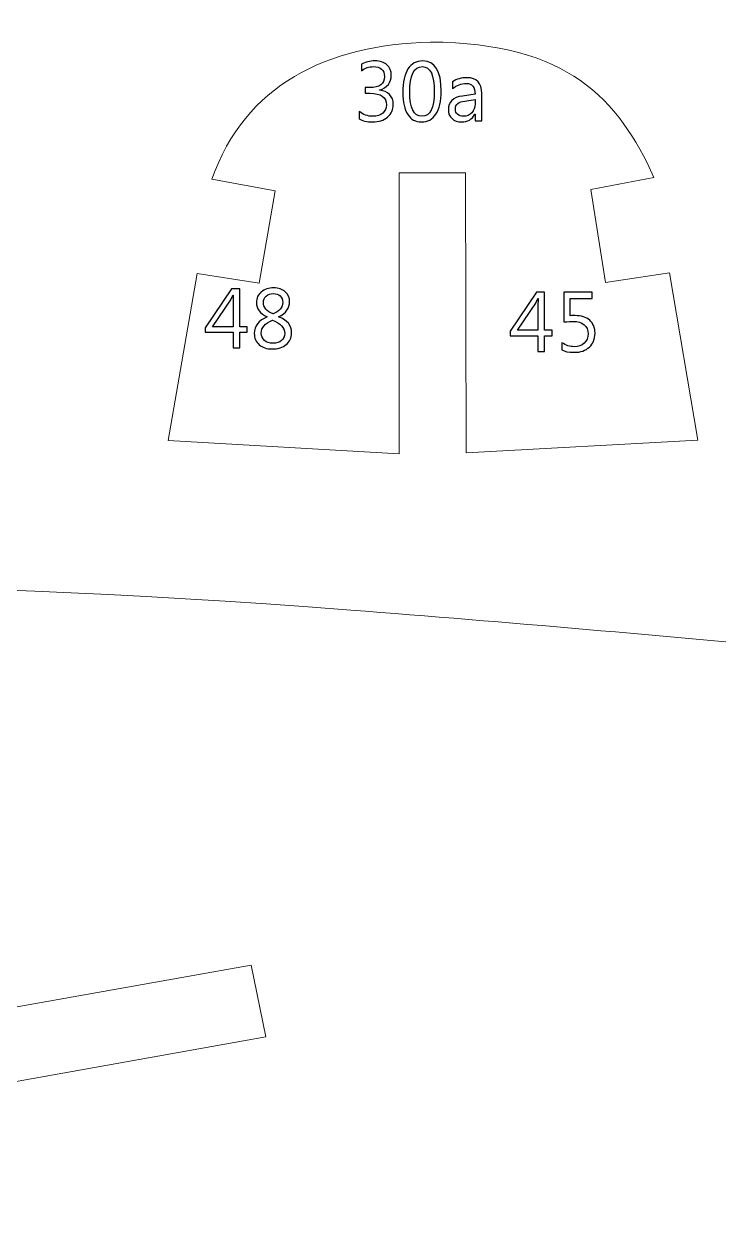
# Model space of a CAD drawing. Header units: centimetres. Extents: x -370 to 378, y -504 to 433.
# Drawn here: x -299.5 to -233.1, y 211 to 325.8 of the extents above; entities that cross this region are included whole.
import ezdxf

# ---------------------------------------------------------------- set-up
doc = ezdxf.new("R2010")
doc.units = ezdxf.units.CM
doc.header["$MEASUREMENT"] = 0
doc.layers.add('Camada 1', color=7, linetype='Continuous')
doc.layers.add('Camada 2', color=20, linetype='Continuous')

msp = doc.modelspace()

# ---------------------------------------------------------------- linework, layer by layer
at = {"layer": 'Camada 1', "lineweight": 9}
for points, knots in [([(216.72, 265.25), (216.72, 265.25), (230.12, 265.32), (230.12, 265.32), (230.12, 265.32), (230.12, 265.32), (230.1, 244.77), (230.1, 244.77), (230.1, 244.77), (230.1, 244.77), (236.36, 244.77), (236.36, 244.77), (236.36, 244.77), (236.36, 244.77), (236.37, 265.18), (236.37, 265.18), (236.37, 265.18), (236.37, 265.18), (256.21, 265.18), (256.21, 265.18), (256.21, 265.18), (256.21, 265.18), (256.21, 244.77), (256.21, 244.77), (256.21, 244.77), (256.21, 244.77), (262.44, 244.77), (262.44, 244.77), (262.44, 244.77), (262.44, 244.77), (262.45, 265.21), (262.45, 265.21), (262.45, 265.21), (262.45, 265.21), (282.35, 265.2), (282.35, 265.2), (282.35, 265.2), (282.35, 265.2), (282.3, 244.78), (282.3, 244.78), (282.3, 244.78), (282.3, 244.78), (288.63, 244.77), (288.63, 244.77), (288.63, 244.77), (288.63, 244.77), (288.65, 265.26), (288.65, 265.26), (288.65, 265.26), (288.65, 265.26), (308.48, 265.28), (308.48, 265.28), (308.48, 265.28), (308.48, 265.28), (308.48, 244.77), (308.48, 244.77), (308.48, 244.77), (308.48, 244.77), (314.69, 244.77), (314.69, 244.77), (314.69, 244.77), (314.69, 244.77), (314.79, 265.25), (314.79, 265.25), (314.79, 265.25), (314.79, 265.25), (334.83, 265.21), (334.83, 265.21), (334.83, 265.21), (334.83, 265.21), (334.89, 244.77), (334.89, 244.77), (334.89, 244.77), (334.89, 244.77), (341.06, 244.77), (341.06, 244.77), (341.06, 244.77), (341.06, 244.77), (341.09, 265.21), (341.09, 265.21), (341.09, 265.21), (341.09, 265.21), (366.92, 265.22), (366.92, 265.22), (366.92, 265.22), (366.92, 265.22), (366.97, 256.87), (366.97, 256.87), (366.97, 256.87), (366.97, 256.87), (360.75, 256.87), (360.75, 256.87), (360.75, 256.87), (360.75, 256.87), (360.75, 232.29), (360.75, 232.29), (360.75, 232.29), (360.75, 232.29), (366.96, 232.3), (366.96, 232.3), (366.96, 232.3), (366.96, 232.3), (366.96, 224.01), (366.96, 224.01), (366.96, 224.01), (366.96, 224.01), (210.2, 224.01), (210.2, 224.01), (210.2, 224.01), (210.2, 224.01), (210.19, 236.57), (210.19, 236.57), (210.19, 236.57), (210.19, 236.57), (189.14, 236.57), (189.14, 236.57), (189.14, 236.57), (185.92, 236.5), (184.44, 233.06), (184.41, 226.83), (184.41, 226.83), (184.67, 216.63), (178.68, 212.36), (173.82, 212.9), (173.82, 212.9), (173.82, 212.9), (176.7, 236.15), (176.7, 236.15), (176.7, 236.15), (176.7, 236.15), (170.54, 236.79), (170.54, 236.79), (170.54, 236.79), (170.54, 236.79), (168.49, 221.6), (168.49, 221.6), (168.49, 221.6), (168.49, 221.6), (4.29, 221.42), (4.29, 221.42), (4.29, 221.42), (4.29, 221.42), (4.29, 209.38), (4.29, 209.38), (4.29, 209.38), (4.29, 209.38), (-1.97, 209.37), (-1.97, 209.37), (-1.97, 209.37), (-1.97, 209.37), (-2.24, 168.07), (-2.24, 168.07), (-2.24, 168.07), (-2.24, 168.07), (-66.59, 160.86), (-66.59, 160.86), (-66.59, 160.86), (-66.59, 160.86), (-120.1, 160.89), (-120.1, 160.89), (-120.1, 160.89), (-122.91, 159.85), (-124.08, 157.5), (-123.29, 153.57), (-123.29, 153.57), (-123.29, 153.57), (-121.42, 147.7), (-121.42, 147.7), (-121.42, 147.7), (-119.66, 142.22), (-119.16, 139.07), (-123.56, 137.25), (-123.56, 137.25), (-123.56, 137.25), (-131.46, 134.3), (-131.46, 134.3), (-131.46, 134.3), (-142.33, 129.37), (-143.93, 118.84), (-139.19, 104.49), (-139.19, 104.49), (-136.72, 96.59), (-139.7, 91.08), (-144.31, 92.77), (-144.31, 92.77), (-144.31, 92.77), (-196.02, 110.18), (-196.02, 110.18), (-196.02, 110.18), (-194.83, 114.68), (-193.39, 119.17), (-191.72, 123.67), (-191.72, 123.67), (-191.72, 123.67), (-176.99, 117.36), (-176.99, 117.36), (-176.99, 117.36), (-176.99, 117.36), (-174.94, 123.3), (-174.94, 123.3), (-174.94, 123.3), (-174.94, 123.3), (-189.72, 129.6), (-189.72, 129.6), (-189.72, 129.6), (-187.47, 134.47), (-185.1, 139.22), (-182.61, 143.84), (-182.61, 143.84), (-182.61, 143.84), (-167.89, 135.79), (-167.89, 135.79), (-167.89, 135.79), (-167.89, 135.79), (-164.64, 141.09), (-164.64, 141.09), (-164.64, 141.09), (-164.64, 141.09), (-179.18, 149.21), (-179.18, 149.21), (-179.18, 149.21), (-176.8, 153.4), (-174.32, 157.38), (-171.69, 161.08), (-171.69, 161.08), (-171.69, 161.08), (-158.22, 152.02), (-158.22, 152.02), (-158.22, 152.02), (-158.22, 152.02), (-154.85, 157.14), (-154.85, 157.14), (-154.85, 157.14), (-154.85, 157.14), (-168.14, 166.2), (-168.14, 166.2), (-168.14, 166.2), (-165.27, 169.95), (-162.56, 173.78), (-160.03, 177.69), (-160.03, 177.69), (-160.03, 177.69), (-146.12, 169.01), (-146.12, 169.01), (-146.12, 169.01), (-146.12, 169.01), (-143.44, 174.44), (-143.44, 174.44), (-143.44, 174.44), (-143.44, 174.44), (-157.04, 183.25), (-157.04, 183.25), (-157.04, 183.25), (-151.69, 195.77), (-155.4, 206.05), (-170.3, 212.16), (-170.3, 212.16), (-196.33, 218.03), (-225.84, 215.09), (-252.77, 201.8), (-252.77, 201.8), (-272.12, 191.19), (-291.08, 177.8), (-311.37, 166), (-311.37, 166), (-321.66, 159.34), (-331.85, 153.37), (-342.74, 148.57), (-342.74, 148.57), (-346.86, 147.22), (-349.73, 146.71), (-351.28, 147.57), (-351.28, 147.57), (-360.97, 156.27), (-365.92, 177.16), (-365.13, 212.75), (-365.13, 212.75), (-363.04, 242.96), (-358.03, 262.69), (-349.49, 269.76), (-349.49, 269.76), (-341.69, 272.71), (-312.34, 273.16), (-268.24, 269.82), (-268.24, 269.82), (-238.22, 267.47), (-208.36, 264.64), (-178.6, 261.52), (-178.6, 261.52), (-161.15, 259.51), (-146.66, 274.84), (-133.66, 298.46), (-133.66, 298.46), (-137.93, 299.19), (-140.95, 302.51), (-141.33, 309.22), (-141.33, 309.22), (-141.25, 317.16), (-137.79, 321.12), (-131.21, 321.7), (-131.21, 321.7), (-128.46, 321.72), (-125.72, 321.69), (-122.98, 321.38), (-122.98, 321.38), (-119.25, 320.93), (-117.52, 322.57), (-117.64, 327.13), (-117.64, 327.13), (-117.64, 327.13), (-117.58, 336.15), (-117.58, 336.15), (-117.58, 336.15), (-117.58, 336.15), (-110.78, 336.15), (-110.78, 336.15), (-110.78, 336.15), (-110.78, 336.15), (-110.77, 349.14), (-110.77, 349.14), (-110.77, 349.14), (-110.77, 349.14), (-99.34, 349.13), (-99.34, 349.13), (-99.34, 349.13), (-99.34, 349.13), (-88.15, 362.88), (-88.15, 362.88), (-88.15, 362.88), (-88.15, 362.88), (-34.12, 362.87), (-34.12, 362.87), (-34.12, 362.87), (-34.12, 362.87), (-34.11, 340.51), (-34.11, 340.51), (-34.11, 340.51), (-34.11, 340.51), (-27.6, 340.51), (-27.6, 340.51), (-27.6, 340.51), (-27.6, 340.51), (-27.69, 325.72), (-27.69, 325.72), (-27.69, 325.72), (-27.87, 322.53), (-30.05, 321.13), (-33.36, 320.6), (-33.36, 320.6), (-33.36, 320.6), (-44.15, 320.59), (-44.15, 320.59), (-44.15, 320.59), (-44.15, 320.59), (-44.15, 311.19), (-44.15, 311.19), (-44.15, 311.19), (-44.15, 311.19), (-32.85, 311.19), (-32.85, 311.19), (-32.85, 311.19), (-18.57, 310.63), (-10.26, 308.44), (-6.27, 303.59), (-6.27, 303.59), (-3.71, 300.56), (-2.15, 297.2), (-2.03, 293.35), (-2.03, 293.35), (-2.03, 293.35), (-1.9, 274.86), (-1.9, 274.86), (-1.9, 274.86), (-1.9, 274.86), (4.41, 274.86), (4.41, 274.86), (4.41, 274.86), (4.41, 274.86), (4.43, 260.31), (4.43, 260.31), (4.43, 260.31), (4.43, 260.31), (175.04, 260.3), (175.04, 260.3), (175.04, 260.3), (175.04, 260.3), (175.02, 268.36), (175.02, 268.36), (175.02, 268.36), (179.18, 281.41), (183.27, 295.03), (187.51, 307.5), (187.51, 307.5), (189.37, 313.03), (192.54, 316.08), (197.01, 315.93), (197.01, 315.93), (202.87, 315.37), (206.19, 311.72), (207.98, 306.1), (207.98, 306.1), (211.36, 293.08), (213.79, 278.85), (216.72, 265.25)], [0, 0, 0, 0, 0.009804, 0.009804, 0.009804, 0.009804, 0.019608, 0.019608, 0.019608, 0.019608, 0.029412, 0.029412, 0.029412, 0.029412, 0.039216, 0.039216, 0.039216, 0.039216, 0.04902, 0.04902, 0.04902, 0.04902, 0.058824, 0.058824, 0.058824, 0.058824, 0.068627, 0.068627, 0.068627, 0.068627, 0.078431, 0.078431, 0.078431, 0.078431, 0.088235, 0.088235, 0.088235, 0.088235, 0.098039, 0.098039, 0.098039, 0.098039, 0.107843, 0.107843, 0.107843, 0.107843, 0.117647, 0.117647, 0.117647, 0.117647, 0.127451, 0.127451, 0.127451, 0.127451, 0.137255, 0.137255, 0.137255, 0.137255, 0.147059, 0.147059, 0.147059, 0.147059, 0.156863, 0.156863, 0.156863, 0.156863, 0.166667, 0.166667, 0.166667, 0.166667, 0.176471, 0.176471, 0.176471, 0.176471, 0.186275, 0.186275, 0.186275, 0.186275, 0.196078, 0.196078, 0.196078, 0.196078, 0.205882, 0.205882, 0.205882, 0.205882, 0.215686, 0.215686, 0.215686, 0.215686, 0.22549, 0.22549, 0.22549, 0.22549, 0.235294, 0.235294, 0.235294, 0.235294, 0.245098, 0.245098, 0.245098, 0.245098, 0.254902, 0.254902, 0.254902, 0.254902, 0.264706, 0.264706, 0.264706, 0.264706, 0.27451, 0.27451, 0.27451, 0.27451, 0.284314, 0.284314, 0.284314, 0.284314, 0.294118, 0.294118, 0.294118, 0.294118, 0.303922, 0.303922, 0.303922, 0.303922, 0.313725, 0.313725, 0.313725, 0.313726, 0.323529, 0.323529, 0.323529, 0.323529, 0.333333, 0.333333, 0.333333, 0.333333, 0.343137, 0.343137, 0.343137, 0.343137, 0.352941, 0.352941, 0.352941, 0.352941, 0.362745, 0.362745, 0.362745, 0.362745, 0.372549, 0.372549, 0.372549, 0.372549, 0.382353, 0.382353, 0.382353, 0.382353, 0.392157, 0.392157, 0.392157, 0.392157, 0.401961, 0.401961, 0.401961, 0.401961, 0.411765, 0.411765, 0.411765, 0.411765, 0.421569, 0.421569, 0.421569, 0.421569, 0.431373, 0.431373, 0.431373, 0.431373, 0.441176, 0.441176, 0.441176, 0.441176, 0.45098, 0.45098, 0.45098, 0.45098, 0.460784, 0.460784, 0.460784, 0.460784, 0.470588, 0.470588, 0.470588, 0.470588, 0.480392, 0.480392, 0.480392, 0.480392, 0.490196, 0.490196, 0.490196, 0.490196, 0.5, 0.5, 0.5, 0.5, 0.509804, 0.509804, 0.509804, 0.509804, 0.519608, 0.519608, 0.519608, 0.519608, 0.529412, 0.529412, 0.529412, 0.529412, 0.539216, 0.539216, 0.539216, 0.539216, 0.54902, 0.54902, 0.54902, 0.54902, 0.558824, 0.558824, 0.558824, 0.558824, 0.568627, 0.568627, 0.568627, 0.568627, 0.578431, 0.578431, 0.578431, 0.578431, 0.588235, 0.588235, 0.588235, 0.588235, 0.598039, 0.598039, 0.598039, 0.598039, 0.607843, 0.607843, 0.607843, 0.607843, 0.617647, 0.617647, 0.617647, 0.617647, 0.627451, 0.627451, 0.627451, 0.627451, 0.637255, 0.637255, 0.637255, 0.637255, 0.647059, 0.647059, 0.647059, 0.647059, 0.656863, 0.656863, 0.656863, 0.656863, 0.666667, 0.666667, 0.666667, 0.666667, 0.676471, 0.676471, 0.676471, 0.676471, 0.686275, 0.686275, 0.686275, 0.686275, 0.696078, 0.696078, 0.696078, 0.696078, 0.705882, 0.705882, 0.705882, 0.705882, 0.715686, 0.715686, 0.715686, 0.715686, 0.72549, 0.72549, 0.72549, 0.72549, 0.735294, 0.735294, 0.735294, 0.735294, 0.745098, 0.745098, 0.745098, 0.745098, 0.754902, 0.754902, 0.754902, 0.754902, 0.764706, 0.764706, 0.764706, 0.764706, 0.77451, 0.77451, 0.77451, 0.77451, 0.784314, 0.784314, 0.784314, 0.784314, 0.794118, 0.794118, 0.794118, 0.794118, 0.803922, 0.803922, 0.803922, 0.803922, 0.813725, 0.813725, 0.813725, 0.813726, 0.823529, 0.823529, 0.823529, 0.823529, 0.833333, 0.833333, 0.833333, 0.833333, 0.843137, 0.843137, 0.843137, 0.843137, 0.852941, 0.852941, 0.852941, 0.852941, 0.862745, 0.862745, 0.862745, 0.862745, 0.872549, 0.872549, 0.872549, 0.872549, 0.882353, 0.882353, 0.882353, 0.882353, 0.892157, 0.892157, 0.892157, 0.892157, 0.901961, 0.901961, 0.901961, 0.901961, 0.911765, 0.911765, 0.911765, 0.911765, 0.921569, 0.921569, 0.921569, 0.921569, 0.931373, 0.931373, 0.931373, 0.931373, 0.941176, 0.941176, 0.941176, 0.941176, 0.95098, 0.95098, 0.95098, 0.95098, 0.960784, 0.960784, 0.960784, 0.960784, 0.970588, 0.970588, 0.970588, 0.970588, 0.980392, 0.980392, 0.980392, 0.980392, 1, 1, 1, 1]), ([(-281.53, 311.02), (-281.53, 311.02), (-275.47, 309.9), (-275.47, 309.9), (-275.47, 309.9), (-275.47, 309.9), (-277, 301.06), (-277, 301.06), (-277, 301.06), (-277, 301.06), (-282.95, 301.99), (-282.95, 301.99), (-282.95, 301.99), (-282.95, 301.99), (-285.71, 286.02), (-285.71, 286.02), (-285.71, 286.02), (-285.71, 286.02), (-263.64, 284.77), (-263.64, 284.77), (-263.64, 284.77), (-263.64, 284.77), (-263.62, 311.62), (-263.62, 311.62), (-263.62, 311.62), (-263.62, 311.62), (-257.29, 311.61), (-257.29, 311.61), (-257.29, 311.61), (-257.29, 311.61), (-257.22, 284.85), (-257.22, 284.85), (-257.22, 284.85), (-257.22, 284.85), (-235.09, 286.05), (-235.09, 286.05), (-235.09, 286.05), (-235.09, 286.05), (-237.78, 302.06), (-237.78, 302.06), (-237.78, 302.06), (-237.78, 302.06), (-243.92, 301.15), (-243.92, 301.15), (-243.92, 301.15), (-243.92, 301.15), (-245.31, 310.03), (-245.31, 310.03), (-245.31, 310.03), (-245.31, 310.03), (-239.28, 311.18), (-239.28, 311.18), (-239.28, 311.18), (-242.7, 318.71), (-247.49, 324.04), (-260.62, 324.12), (-260.62, 324.12), (-270.69, 323.82), (-278.32, 320.01), (-281.53, 311.02)], [0, 0, 0, 0, 0.0625, 0.0625, 0.0625, 0.0625, 0.125, 0.125, 0.125, 0.125, 0.1875, 0.1875, 0.1875, 0.1875, 0.25, 0.25, 0.25, 0.25, 0.3125, 0.3125, 0.3125, 0.3125, 0.375, 0.375, 0.375, 0.375, 0.4375, 0.4375, 0.4375, 0.4375, 0.5, 0.5, 0.5, 0.5, 0.5625, 0.5625, 0.5625, 0.5625, 0.625, 0.625, 0.625, 0.625, 0.6875, 0.6875, 0.6875, 0.6875, 0.75, 0.75, 0.75, 0.75, 0.8125, 0.8125, 0.8125, 0.8125, 0.875, 0.875, 0.875, 0.875, 1, 1, 1, 1]), ([(-349.09, 223.2), (-349.09, 223.2), (-347.98, 216.2), (-347.98, 216.2), (-347.98, 216.2), (-347.98, 216.2), (-276.36, 229.04), (-276.36, 229.04), (-276.36, 229.04), (-276.36, 229.04), (-277.79, 235.89), (-277.79, 235.89), (-277.79, 235.89), (-277.79, 235.89), (-349.09, 223.2), (-349.09, 223.2)], [0, 0, 0, 0, 0.2, 0.2, 0.2, 0.2, 0.4, 0.4, 0.4, 0.4, 0.6, 0.6, 0.6, 0.6, 1, 1, 1, 1])]:
    msp.add_open_spline(points, degree=3, knots=knots, dxfattribs=at)
at = {"layer": 'Camada 2'}
for points, knots in [([(-267.45, 316.79), (-267.45, 316.79), (-267.45, 317.48), (-267.45, 317.48), (-267.45, 317.48), (-267.07, 317.17), (-266.63, 317.02), (-266.15, 317.02), (-266.15, 317.02), (-265.75, 317.02), (-265.44, 317.12), (-265.2, 317.32), (-265.2, 317.32), (-264.97, 317.51), (-264.85, 317.78), (-264.85, 318.11), (-264.85, 318.11), (-264.85, 318.85), (-265.37, 319.22), (-266.42, 319.22), (-266.42, 319.22), (-266.42, 319.22), (-266.89, 319.22), (-266.89, 319.22), (-266.89, 319.22), (-266.89, 319.22), (-266.89, 319.77), (-266.89, 319.77), (-266.89, 319.77), (-266.89, 319.77), (-266.44, 319.77), (-266.44, 319.77), (-266.44, 319.77), (-265.51, 319.77), (-265.04, 320.12), (-265.04, 320.81), (-265.04, 320.81), (-265.04, 321.45), (-265.4, 321.77), (-266.11, 321.77), (-266.11, 321.77), (-266.51, 321.77), (-266.88, 321.64), (-267.24, 321.37), (-267.24, 321.37), (-267.24, 321.37), (-267.24, 322), (-267.24, 322), (-267.24, 322), (-266.87, 322.21), (-266.44, 322.32), (-265.95, 322.32), (-265.95, 322.32), (-265.48, 322.32), (-265.09, 322.19), (-264.81, 321.94), (-264.81, 321.94), (-264.52, 321.69), (-264.38, 321.37), (-264.38, 320.97), (-264.38, 320.97), (-264.38, 320.23), (-264.76, 319.75), (-265.52, 319.54), (-265.52, 319.54), (-265.52, 319.54), (-265.52, 319.52), (-265.52, 319.52), (-265.52, 319.52), (-265.11, 319.48), (-264.79, 319.34), (-264.55, 319.09), (-264.55, 319.09), (-264.31, 318.85), (-264.19, 318.54), (-264.19, 318.17), (-264.19, 318.17), (-264.19, 317.67), (-264.37, 317.26), (-264.73, 316.95), (-264.73, 316.95), (-265.1, 316.64), (-265.58, 316.48), (-266.17, 316.48), (-266.17, 316.48), (-266.71, 316.48), (-267.14, 316.58), (-267.45, 316.79)], [0, 0, 0, 0, 0.043478, 0.043478, 0.043478, 0.043478, 0.086957, 0.086957, 0.086957, 0.086957, 0.130435, 0.130435, 0.130435, 0.130435, 0.173913, 0.173913, 0.173913, 0.173913, 0.217391, 0.217391, 0.217391, 0.217391, 0.26087, 0.26087, 0.26087, 0.26087, 0.304348, 0.304348, 0.304348, 0.304348, 0.347826, 0.347826, 0.347826, 0.347826, 0.391304, 0.391304, 0.391304, 0.391304, 0.434783, 0.434783, 0.434783, 0.434783, 0.478261, 0.478261, 0.478261, 0.478261, 0.521739, 0.521739, 0.521739, 0.521739, 0.565217, 0.565217, 0.565217, 0.565217, 0.608696, 0.608696, 0.608696, 0.608696, 0.652174, 0.652174, 0.652174, 0.652174, 0.695652, 0.695652, 0.695652, 0.695652, 0.73913, 0.73913, 0.73913, 0.73913, 0.782609, 0.782609, 0.782609, 0.782609, 0.826087, 0.826087, 0.826087, 0.826087, 0.869565, 0.869565, 0.869565, 0.869565, 0.913043, 0.913043, 0.913043, 0.913043, 1, 1, 1, 1]), ([(-261.5, 316.48), (-262.06, 316.48), (-262.5, 316.72), (-262.81, 317.2), (-262.81, 317.2), (-263.13, 317.68), (-263.28, 318.38), (-263.28, 319.29), (-263.28, 319.29), (-263.28, 320.28), (-263.12, 321.04), (-262.79, 321.55), (-262.79, 321.55), (-262.47, 322.06), (-262, 322.32), (-261.38, 322.32), (-261.38, 322.32), (-260.2, 322.32), (-259.61, 321.35), (-259.61, 319.42), (-259.61, 319.42), (-259.61, 318.47), (-259.77, 317.74), (-260.11, 317.23), (-260.11, 317.23), (-260.44, 316.73), (-260.91, 316.48), (-261.5, 316.48)], [0, 0, 0, 0, 0.125, 0.125, 0.125, 0.125, 0.25, 0.25, 0.25, 0.25, 0.375, 0.375, 0.375, 0.375, 0.5, 0.5, 0.5, 0.5, 0.625, 0.625, 0.625, 0.625, 0.75, 0.75, 0.75, 0.75, 1, 1, 1, 1]), ([(-261.41, 321.77), (-262.22, 321.77), (-262.62, 320.95), (-262.62, 319.31), (-262.62, 319.31), (-262.62, 317.79), (-262.23, 317.02), (-261.44, 317.02), (-261.44, 317.02), (-260.66, 317.02), (-260.27, 317.8), (-260.27, 319.35), (-260.27, 319.35), (-260.27, 320.97), (-260.65, 321.77), (-261.41, 321.77)], [0, 0, 0, 0, 0.2, 0.2, 0.2, 0.2, 0.4, 0.4, 0.4, 0.4, 0.6, 0.6, 0.6, 0.6, 1, 1, 1, 1]), ([(-255.74, 316.58), (-255.74, 316.58), (-256.38, 316.58), (-256.38, 316.58), (-256.38, 316.58), (-256.38, 316.58), (-256.38, 317.21), (-256.38, 317.21), (-256.38, 317.21), (-256.38, 317.21), (-256.4, 317.21), (-256.4, 317.21), (-256.4, 317.21), (-256.68, 316.72), (-257.09, 316.48), (-257.64, 316.48), (-257.64, 316.48), (-258.04, 316.48), (-258.35, 316.59), (-258.58, 316.8), (-258.58, 316.8), (-258.81, 317.01), (-258.92, 317.29), (-258.92, 317.65), (-258.92, 317.65), (-258.92, 318.4), (-258.48, 318.84), (-257.59, 318.96), (-257.59, 318.96), (-257.59, 318.96), (-256.38, 319.13), (-256.38, 319.13), (-256.38, 319.13), (-256.38, 319.82), (-256.66, 320.17), (-257.21, 320.17), (-257.21, 320.17), (-257.7, 320.17), (-258.13, 320), (-258.53, 319.67), (-258.53, 319.67), (-258.53, 319.67), (-258.53, 320.33), (-258.53, 320.33), (-258.53, 320.33), (-258.13, 320.58), (-257.67, 320.71), (-257.16, 320.71), (-257.16, 320.71), (-256.21, 320.71), (-255.74, 320.2), (-255.74, 319.2), (-255.74, 319.2), (-255.74, 319.2), (-255.74, 316.58), (-255.74, 316.58)], [0, 0, 0, 0, 0.066667, 0.066667, 0.066667, 0.066667, 0.133333, 0.133333, 0.133333, 0.133333, 0.2, 0.2, 0.2, 0.2, 0.266667, 0.266667, 0.266667, 0.266667, 0.333333, 0.333333, 0.333333, 0.333333, 0.4, 0.4, 0.4, 0.4, 0.466667, 0.466667, 0.466667, 0.466667, 0.533333, 0.533333, 0.533333, 0.533333, 0.6, 0.6, 0.6, 0.6, 0.666667, 0.666667, 0.666667, 0.666667, 0.733333, 0.733333, 0.733333, 0.733333, 0.8, 0.8, 0.8, 0.8, 0.866667, 0.866667, 0.866667, 0.866667, 1, 1, 1, 1]), ([(-256.38, 318.62), (-256.38, 318.62), (-257.35, 318.48), (-257.35, 318.48), (-257.35, 318.48), (-257.65, 318.44), (-257.88, 318.37), (-258.03, 318.26), (-258.03, 318.26), (-258.18, 318.15), (-258.26, 317.96), (-258.26, 317.69), (-258.26, 317.69), (-258.26, 317.49), (-258.19, 317.33), (-258.05, 317.21), (-258.05, 317.21), (-257.91, 317.08), (-257.72, 317.02), (-257.49, 317.02), (-257.49, 317.02), (-257.17, 317.02), (-256.9, 317.13), (-256.69, 317.36), (-256.69, 317.36), (-256.49, 317.58), (-256.38, 317.87), (-256.38, 318.21), (-256.38, 318.21), (-256.38, 318.21), (-256.38, 318.62), (-256.38, 318.62)], [0, 0, 0, 0, 0.111111, 0.111111, 0.111111, 0.111111, 0.222222, 0.222222, 0.222222, 0.222222, 0.333333, 0.333333, 0.333333, 0.333333, 0.444444, 0.444444, 0.444444, 0.444444, 0.555556, 0.555556, 0.555556, 0.555556, 0.666667, 0.666667, 0.666667, 0.666667, 0.777778, 0.777778, 0.777778, 0.777778, 1, 1, 1, 1]), ([(-278.15, 296.38), (-278.15, 296.38), (-278.87, 296.38), (-278.87, 296.38), (-278.87, 296.38), (-278.87, 296.38), (-278.87, 294.88), (-278.87, 294.88), (-278.87, 294.88), (-278.87, 294.88), (-279.51, 294.88), (-279.51, 294.88), (-279.51, 294.88), (-279.51, 294.88), (-279.51, 296.38), (-279.51, 296.38), (-279.51, 296.38), (-279.51, 296.38), (-282.16, 296.38), (-282.16, 296.38), (-282.16, 296.38), (-282.16, 296.38), (-282.16, 296.8), (-282.16, 296.8), (-282.16, 296.8), (-282.16, 296.8), (-279.65, 300.52), (-279.65, 300.52), (-279.65, 300.52), (-279.65, 300.52), (-278.87, 300.52), (-278.87, 300.52), (-278.87, 300.52), (-278.87, 300.52), (-278.87, 296.9), (-278.87, 296.9), (-278.87, 296.9), (-278.87, 296.9), (-278.15, 296.9), (-278.15, 296.9), (-278.15, 296.9), (-278.15, 296.9), (-278.15, 296.38), (-278.15, 296.38)], [0, 0, 0, 0, 0.083333, 0.083333, 0.083333, 0.083333, 0.166667, 0.166667, 0.166667, 0.166667, 0.25, 0.25, 0.25, 0.25, 0.333333, 0.333333, 0.333333, 0.333333, 0.416667, 0.416667, 0.416667, 0.416667, 0.5, 0.5, 0.5, 0.5, 0.583333, 0.583333, 0.583333, 0.583333, 0.666667, 0.666667, 0.666667, 0.666667, 0.75, 0.75, 0.75, 0.75, 0.833333, 0.833333, 0.833333, 0.833333, 1, 1, 1, 1]), ([(-279.51, 296.9), (-279.51, 296.9), (-279.51, 299.34), (-279.51, 299.34), (-279.51, 299.34), (-279.51, 299.52), (-279.5, 299.71), (-279.49, 299.93), (-279.49, 299.93), (-279.49, 299.93), (-279.51, 299.93), (-279.51, 299.93), (-279.51, 299.93), (-279.55, 299.83), (-279.62, 299.69), (-279.73, 299.49), (-279.73, 299.49), (-279.73, 299.49), (-281.46, 296.9), (-281.46, 296.9), (-281.46, 296.9), (-281.46, 296.9), (-279.51, 296.9), (-279.51, 296.9)], [0, 0, 0, 0, 0.142857, 0.142857, 0.142857, 0.142857, 0.285714, 0.285714, 0.285714, 0.285714, 0.428571, 0.428571, 0.428571, 0.428571, 0.571429, 0.571429, 0.571429, 0.571429, 0.714286, 0.714286, 0.714286, 0.714286, 1, 1, 1, 1]), ([(-276.26, 297.84), (-276.26, 297.84), (-276.26, 297.85), (-276.26, 297.85), (-276.26, 297.85), (-276.94, 298.17), (-277.28, 298.63), (-277.28, 299.23), (-277.28, 299.23), (-277.28, 299.63), (-277.12, 299.97), (-276.81, 300.23), (-276.81, 300.23), (-276.5, 300.49), (-276.1, 300.62), (-275.61, 300.62), (-275.61, 300.62), (-275.17, 300.62), (-274.81, 300.5), (-274.52, 300.25), (-274.52, 300.25), (-274.24, 300.01), (-274.1, 299.7), (-274.1, 299.31), (-274.1, 299.31), (-274.1, 298.69), (-274.45, 298.2), (-275.15, 297.85), (-275.15, 297.85), (-275.15, 297.85), (-275.15, 297.84), (-275.15, 297.84), (-275.15, 297.84), (-274.32, 297.54), (-273.91, 297.03), (-273.91, 296.31), (-273.91, 296.31), (-273.91, 295.84), (-274.08, 295.47), (-274.42, 295.2), (-274.42, 295.2), (-274.75, 294.92), (-275.22, 294.78), (-275.82, 294.78), (-275.82, 294.78), (-276.3, 294.78), (-276.7, 294.92), (-277.01, 295.19), (-277.01, 295.19), (-277.32, 295.46), (-277.48, 295.82), (-277.48, 296.26), (-277.48, 296.26), (-277.48, 296.98), (-277.07, 297.51), (-276.26, 297.84)], [0, 0, 0, 0, 0.066667, 0.066667, 0.066667, 0.066667, 0.133333, 0.133333, 0.133333, 0.133333, 0.2, 0.2, 0.2, 0.2, 0.266667, 0.266667, 0.266667, 0.266667, 0.333333, 0.333333, 0.333333, 0.333333, 0.4, 0.4, 0.4, 0.4, 0.466667, 0.466667, 0.466667, 0.466667, 0.533333, 0.533333, 0.533333, 0.533333, 0.6, 0.6, 0.6, 0.6, 0.666667, 0.666667, 0.666667, 0.666667, 0.733333, 0.733333, 0.733333, 0.733333, 0.8, 0.8, 0.8, 0.8, 0.866667, 0.866667, 0.866667, 0.866667, 1, 1, 1, 1]), ([(-274.76, 299.23), (-274.76, 299.49), (-274.84, 299.7), (-275, 299.85), (-275, 299.85), (-275.17, 300), (-275.39, 300.07), (-275.67, 300.07), (-275.67, 300.07), (-275.93, 300.07), (-276.16, 299.99), (-276.34, 299.84), (-276.34, 299.84), (-276.52, 299.68), (-276.61, 299.48), (-276.61, 299.24), (-276.61, 299.24), (-276.61, 298.75), (-276.31, 298.38), (-275.69, 298.13), (-275.69, 298.13), (-275.07, 298.39), (-274.76, 298.75), (-274.76, 299.23)], [0, 0, 0, 0, 0.142857, 0.142857, 0.142857, 0.142857, 0.285714, 0.285714, 0.285714, 0.285714, 0.428571, 0.428571, 0.428571, 0.428571, 0.571429, 0.571429, 0.571429, 0.571429, 0.714286, 0.714286, 0.714286, 0.714286, 1, 1, 1, 1]), ([(-249, 296.05), (-249, 296.05), (-249.73, 296.05), (-249.73, 296.05), (-249.73, 296.05), (-249.73, 296.05), (-249.73, 294.55), (-249.73, 294.55), (-249.73, 294.55), (-249.73, 294.55), (-250.36, 294.55), (-250.36, 294.55), (-250.36, 294.55), (-250.36, 294.55), (-250.36, 296.05), (-250.36, 296.05), (-250.36, 296.05), (-250.36, 296.05), (-253.02, 296.05), (-253.02, 296.05), (-253.02, 296.05), (-253.02, 296.05), (-253.02, 296.48), (-253.02, 296.48), (-253.02, 296.48), (-253.02, 296.48), (-250.5, 300.2), (-250.5, 300.2), (-250.5, 300.2), (-250.5, 300.2), (-249.73, 300.2), (-249.73, 300.2), (-249.73, 300.2), (-249.73, 300.2), (-249.73, 296.58), (-249.73, 296.58), (-249.73, 296.58), (-249.73, 296.58), (-249, 296.58), (-249, 296.58), (-249, 296.58), (-249, 296.58), (-249, 296.05), (-249, 296.05)], [0, 0, 0, 0, 0.083333, 0.083333, 0.083333, 0.083333, 0.166667, 0.166667, 0.166667, 0.166667, 0.25, 0.25, 0.25, 0.25, 0.333333, 0.333333, 0.333333, 0.333333, 0.416667, 0.416667, 0.416667, 0.416667, 0.5, 0.5, 0.5, 0.5, 0.583333, 0.583333, 0.583333, 0.583333, 0.666667, 0.666667, 0.666667, 0.666667, 0.75, 0.75, 0.75, 0.75, 0.833333, 0.833333, 0.833333, 0.833333, 1, 1, 1, 1]), ([(-248.08, 294.69), (-248.08, 294.69), (-248.08, 295.38), (-248.08, 295.38), (-248.08, 295.38), (-247.69, 295.12), (-247.3, 295), (-246.9, 295), (-246.9, 295), (-246.5, 295), (-246.18, 295.11), (-245.94, 295.34), (-245.94, 295.34), (-245.69, 295.56), (-245.57, 295.86), (-245.57, 296.23), (-245.57, 296.23), (-245.57, 296.6), (-245.7, 296.89), (-245.95, 297.1), (-245.95, 297.1), (-246.2, 297.31), (-246.55, 297.41), (-247.02, 297.41), (-247.02, 297.41), (-247.17, 297.41), (-247.47, 297.39), (-247.9, 297.36), (-247.9, 297.36), (-247.9, 297.36), (-247.9, 300.2), (-247.9, 300.2), (-247.9, 300.2), (-247.9, 300.2), (-245.17, 300.2), (-245.17, 300.2), (-245.17, 300.2), (-245.17, 300.2), (-245.17, 299.62), (-245.17, 299.62), (-245.17, 299.62), (-245.17, 299.62), (-247.29, 299.62), (-247.29, 299.62), (-247.29, 299.62), (-247.29, 299.62), (-247.29, 297.96), (-247.29, 297.96), (-247.29, 297.96), (-247.12, 297.97), (-246.96, 297.97), (-246.81, 297.97), (-246.81, 297.97), (-246.21, 297.97), (-245.74, 297.82), (-245.41, 297.52), (-245.41, 297.52), (-245.08, 297.22), (-244.91, 296.8), (-244.91, 296.28), (-244.91, 296.28), (-244.91, 295.73), (-245.09, 295.29), (-245.44, 294.96), (-245.44, 294.96), (-245.8, 294.62), (-246.29, 294.46), (-246.91, 294.46), (-246.91, 294.46), (-247.43, 294.46), (-247.82, 294.54), (-248.08, 294.69)], [0, 0, 0, 0, 0.052632, 0.052632, 0.052632, 0.052632, 0.105263, 0.105263, 0.105263, 0.105263, 0.157895, 0.157895, 0.157895, 0.157895, 0.210526, 0.210526, 0.210526, 0.210526, 0.263158, 0.263158, 0.263158, 0.263158, 0.315789, 0.315789, 0.315789, 0.315789, 0.368421, 0.368421, 0.368421, 0.368421, 0.421053, 0.421053, 0.421053, 0.421053, 0.473684, 0.473684, 0.473684, 0.473684, 0.526316, 0.526316, 0.526316, 0.526316, 0.578947, 0.578947, 0.578947, 0.578947, 0.631579, 0.631579, 0.631579, 0.631579, 0.684211, 0.684211, 0.684211, 0.684211, 0.736842, 0.736842, 0.736842, 0.736842, 0.789474, 0.789474, 0.789474, 0.789474, 0.842105, 0.842105, 0.842105, 0.842105, 0.894737, 0.894737, 0.894737, 0.894737, 1, 1, 1, 1]), ([(-250.36, 296.58), (-250.36, 296.58), (-250.36, 299.02), (-250.36, 299.02), (-250.36, 299.02), (-250.36, 299.19), (-250.36, 299.39), (-250.35, 299.6), (-250.35, 299.6), (-250.35, 299.6), (-250.36, 299.6), (-250.36, 299.6), (-250.36, 299.6), (-250.4, 299.51), (-250.47, 299.36), (-250.58, 299.17), (-250.58, 299.17), (-250.58, 299.17), (-252.32, 296.58), (-252.32, 296.58), (-252.32, 296.58), (-252.32, 296.58), (-250.36, 296.58), (-250.36, 296.58)], [0, 0, 0, 0, 0.142857, 0.142857, 0.142857, 0.142857, 0.285714, 0.285714, 0.285714, 0.285714, 0.428571, 0.428571, 0.428571, 0.428571, 0.571429, 0.571429, 0.571429, 0.571429, 0.714286, 0.714286, 0.714286, 0.714286, 1, 1, 1, 1]), ([(-275.74, 297.53), (-276.46, 297.25), (-276.82, 296.83), (-276.82, 296.28), (-276.82, 296.28), (-276.82, 296), (-276.71, 295.77), (-276.5, 295.59), (-276.5, 295.59), (-276.29, 295.41), (-276.02, 295.32), (-275.68, 295.32), (-275.68, 295.32), (-275.35, 295.32), (-275.09, 295.41), (-274.88, 295.59), (-274.88, 295.59), (-274.68, 295.77), (-274.57, 295.99), (-274.57, 296.26), (-274.57, 296.26), (-274.57, 296.83), (-274.96, 297.25), (-275.74, 297.53)], [0, 0, 0, 0, 0.142857, 0.142857, 0.142857, 0.142857, 0.285714, 0.285714, 0.285714, 0.285714, 0.428571, 0.428571, 0.428571, 0.428571, 0.571429, 0.571429, 0.571429, 0.571429, 0.714286, 0.714286, 0.714286, 0.714286, 1, 1, 1, 1])]:
    msp.add_open_spline(points, degree=3, knots=knots, dxfattribs=at)
at = {"layer": 'Camada 2', "lineweight": 9}
for points, knots in [([(-267.45, 316.79), (-267.45, 316.79), (-267.45, 317.48), (-267.45, 317.48), (-267.45, 317.48), (-267.07, 317.17), (-266.63, 317.02), (-266.15, 317.02), (-266.15, 317.02), (-265.75, 317.02), (-265.44, 317.12), (-265.2, 317.32), (-265.2, 317.32), (-264.97, 317.51), (-264.85, 317.78), (-264.85, 318.11), (-264.85, 318.11), (-264.85, 318.85), (-265.37, 319.22), (-266.42, 319.22), (-266.42, 319.22), (-266.42, 319.22), (-266.89, 319.22), (-266.89, 319.22), (-266.89, 319.22), (-266.89, 319.22), (-266.89, 319.77), (-266.89, 319.77), (-266.89, 319.77), (-266.89, 319.77), (-266.44, 319.77), (-266.44, 319.77), (-266.44, 319.77), (-265.51, 319.77), (-265.04, 320.12), (-265.04, 320.81), (-265.04, 320.81), (-265.04, 321.45), (-265.4, 321.77), (-266.11, 321.77), (-266.11, 321.77), (-266.51, 321.77), (-266.88, 321.64), (-267.24, 321.37), (-267.24, 321.37), (-267.24, 321.37), (-267.24, 322), (-267.24, 322), (-267.24, 322), (-266.87, 322.21), (-266.44, 322.32), (-265.95, 322.32), (-265.95, 322.32), (-265.48, 322.32), (-265.09, 322.19), (-264.81, 321.94), (-264.81, 321.94), (-264.52, 321.69), (-264.38, 321.37), (-264.38, 320.97), (-264.38, 320.97), (-264.38, 320.23), (-264.76, 319.75), (-265.52, 319.54), (-265.52, 319.54), (-265.52, 319.54), (-265.52, 319.52), (-265.52, 319.52), (-265.52, 319.52), (-265.11, 319.48), (-264.79, 319.34), (-264.55, 319.09), (-264.55, 319.09), (-264.31, 318.85), (-264.19, 318.54), (-264.19, 318.17), (-264.19, 318.17), (-264.19, 317.67), (-264.37, 317.26), (-264.73, 316.95), (-264.73, 316.95), (-265.1, 316.64), (-265.58, 316.48), (-266.17, 316.48), (-266.17, 316.48), (-266.71, 316.48), (-267.14, 316.58), (-267.45, 316.79)], [0, 0, 0, 0, 0.043478, 0.043478, 0.043478, 0.043478, 0.086957, 0.086957, 0.086957, 0.086957, 0.130435, 0.130435, 0.130435, 0.130435, 0.173913, 0.173913, 0.173913, 0.173913, 0.217391, 0.217391, 0.217391, 0.217391, 0.26087, 0.26087, 0.26087, 0.26087, 0.304348, 0.304348, 0.304348, 0.304348, 0.347826, 0.347826, 0.347826, 0.347826, 0.391304, 0.391304, 0.391304, 0.391304, 0.434783, 0.434783, 0.434783, 0.434783, 0.478261, 0.478261, 0.478261, 0.478261, 0.521739, 0.521739, 0.521739, 0.521739, 0.565217, 0.565217, 0.565217, 0.565217, 0.608696, 0.608696, 0.608696, 0.608696, 0.652174, 0.652174, 0.652174, 0.652174, 0.695652, 0.695652, 0.695652, 0.695652, 0.73913, 0.73913, 0.73913, 0.73913, 0.782609, 0.782609, 0.782609, 0.782609, 0.826087, 0.826087, 0.826087, 0.826087, 0.869565, 0.869565, 0.869565, 0.869565, 0.913043, 0.913043, 0.913043, 0.913043, 1, 1, 1, 1]), ([(-261.5, 316.48), (-262.06, 316.48), (-262.5, 316.72), (-262.81, 317.2), (-262.81, 317.2), (-263.13, 317.68), (-263.28, 318.38), (-263.28, 319.29), (-263.28, 319.29), (-263.28, 320.28), (-263.12, 321.04), (-262.79, 321.55), (-262.79, 321.55), (-262.47, 322.06), (-262, 322.32), (-261.38, 322.32), (-261.38, 322.32), (-260.2, 322.32), (-259.61, 321.35), (-259.61, 319.42), (-259.61, 319.42), (-259.61, 318.47), (-259.77, 317.74), (-260.11, 317.23), (-260.11, 317.23), (-260.44, 316.73), (-260.91, 316.48), (-261.5, 316.48)], [0, 0, 0, 0, 0.125, 0.125, 0.125, 0.125, 0.25, 0.25, 0.25, 0.25, 0.375, 0.375, 0.375, 0.375, 0.5, 0.5, 0.5, 0.5, 0.625, 0.625, 0.625, 0.625, 0.75, 0.75, 0.75, 0.75, 1, 1, 1, 1]), ([(-261.41, 321.77), (-262.22, 321.77), (-262.62, 320.95), (-262.62, 319.31), (-262.62, 319.31), (-262.62, 317.79), (-262.23, 317.02), (-261.44, 317.02), (-261.44, 317.02), (-260.66, 317.02), (-260.27, 317.8), (-260.27, 319.35), (-260.27, 319.35), (-260.27, 320.97), (-260.65, 321.77), (-261.41, 321.77)], [0, 0, 0, 0, 0.2, 0.2, 0.2, 0.2, 0.4, 0.4, 0.4, 0.4, 0.6, 0.6, 0.6, 0.6, 1, 1, 1, 1]), ([(-255.74, 316.58), (-255.74, 316.58), (-256.38, 316.58), (-256.38, 316.58), (-256.38, 316.58), (-256.38, 316.58), (-256.38, 317.21), (-256.38, 317.21), (-256.38, 317.21), (-256.38, 317.21), (-256.4, 317.21), (-256.4, 317.21), (-256.4, 317.21), (-256.68, 316.72), (-257.09, 316.48), (-257.64, 316.48), (-257.64, 316.48), (-258.04, 316.48), (-258.35, 316.59), (-258.58, 316.8), (-258.58, 316.8), (-258.81, 317.01), (-258.92, 317.29), (-258.92, 317.65), (-258.92, 317.65), (-258.92, 318.4), (-258.48, 318.84), (-257.59, 318.96), (-257.59, 318.96), (-257.59, 318.96), (-256.38, 319.13), (-256.38, 319.13), (-256.38, 319.13), (-256.38, 319.82), (-256.66, 320.17), (-257.21, 320.17), (-257.21, 320.17), (-257.7, 320.17), (-258.13, 320), (-258.53, 319.67), (-258.53, 319.67), (-258.53, 319.67), (-258.53, 320.33), (-258.53, 320.33), (-258.53, 320.33), (-258.13, 320.58), (-257.67, 320.71), (-257.16, 320.71), (-257.16, 320.71), (-256.21, 320.71), (-255.74, 320.2), (-255.74, 319.2), (-255.74, 319.2), (-255.74, 319.2), (-255.74, 316.58), (-255.74, 316.58)], [0, 0, 0, 0, 0.066667, 0.066667, 0.066667, 0.066667, 0.133333, 0.133333, 0.133333, 0.133333, 0.2, 0.2, 0.2, 0.2, 0.266667, 0.266667, 0.266667, 0.266667, 0.333333, 0.333333, 0.333333, 0.333333, 0.4, 0.4, 0.4, 0.4, 0.466667, 0.466667, 0.466667, 0.466667, 0.533333, 0.533333, 0.533333, 0.533333, 0.6, 0.6, 0.6, 0.6, 0.666667, 0.666667, 0.666667, 0.666667, 0.733333, 0.733333, 0.733333, 0.733333, 0.8, 0.8, 0.8, 0.8, 0.866667, 0.866667, 0.866667, 0.866667, 1, 1, 1, 1]), ([(-256.38, 318.62), (-256.38, 318.62), (-257.35, 318.48), (-257.35, 318.48), (-257.35, 318.48), (-257.65, 318.44), (-257.88, 318.37), (-258.03, 318.26), (-258.03, 318.26), (-258.18, 318.15), (-258.26, 317.96), (-258.26, 317.69), (-258.26, 317.69), (-258.26, 317.49), (-258.19, 317.33), (-258.05, 317.21), (-258.05, 317.21), (-257.91, 317.08), (-257.72, 317.02), (-257.49, 317.02), (-257.49, 317.02), (-257.17, 317.02), (-256.9, 317.13), (-256.69, 317.36), (-256.69, 317.36), (-256.49, 317.58), (-256.38, 317.87), (-256.38, 318.21), (-256.38, 318.21), (-256.38, 318.21), (-256.38, 318.62), (-256.38, 318.62)], [0, 0, 0, 0, 0.111111, 0.111111, 0.111111, 0.111111, 0.222222, 0.222222, 0.222222, 0.222222, 0.333333, 0.333333, 0.333333, 0.333333, 0.444444, 0.444444, 0.444444, 0.444444, 0.555556, 0.555556, 0.555556, 0.555556, 0.666667, 0.666667, 0.666667, 0.666667, 0.777778, 0.777778, 0.777778, 0.777778, 1, 1, 1, 1]), ([(-278.15, 296.38), (-278.15, 296.38), (-278.87, 296.38), (-278.87, 296.38), (-278.87, 296.38), (-278.87, 296.38), (-278.87, 294.88), (-278.87, 294.88), (-278.87, 294.88), (-278.87, 294.88), (-279.51, 294.88), (-279.51, 294.88), (-279.51, 294.88), (-279.51, 294.88), (-279.51, 296.38), (-279.51, 296.38), (-279.51, 296.38), (-279.51, 296.38), (-282.16, 296.38), (-282.16, 296.38), (-282.16, 296.38), (-282.16, 296.38), (-282.16, 296.8), (-282.16, 296.8), (-282.16, 296.8), (-282.16, 296.8), (-279.65, 300.52), (-279.65, 300.52), (-279.65, 300.52), (-279.65, 300.52), (-278.87, 300.52), (-278.87, 300.52), (-278.87, 300.52), (-278.87, 300.52), (-278.87, 296.9), (-278.87, 296.9), (-278.87, 296.9), (-278.87, 296.9), (-278.15, 296.9), (-278.15, 296.9), (-278.15, 296.9), (-278.15, 296.9), (-278.15, 296.38), (-278.15, 296.38)], [0, 0, 0, 0, 0.083333, 0.083333, 0.083333, 0.083333, 0.166667, 0.166667, 0.166667, 0.166667, 0.25, 0.25, 0.25, 0.25, 0.333333, 0.333333, 0.333333, 0.333333, 0.416667, 0.416667, 0.416667, 0.416667, 0.5, 0.5, 0.5, 0.5, 0.583333, 0.583333, 0.583333, 0.583333, 0.666667, 0.666667, 0.666667, 0.666667, 0.75, 0.75, 0.75, 0.75, 0.833333, 0.833333, 0.833333, 0.833333, 1, 1, 1, 1]), ([(-279.51, 296.9), (-279.51, 296.9), (-279.51, 299.34), (-279.51, 299.34), (-279.51, 299.34), (-279.51, 299.52), (-279.5, 299.71), (-279.49, 299.93), (-279.49, 299.93), (-279.49, 299.93), (-279.51, 299.93), (-279.51, 299.93), (-279.51, 299.93), (-279.55, 299.83), (-279.62, 299.69), (-279.73, 299.49), (-279.73, 299.49), (-279.73, 299.49), (-281.46, 296.9), (-281.46, 296.9), (-281.46, 296.9), (-281.46, 296.9), (-279.51, 296.9), (-279.51, 296.9)], [0, 0, 0, 0, 0.142857, 0.142857, 0.142857, 0.142857, 0.285714, 0.285714, 0.285714, 0.285714, 0.428571, 0.428571, 0.428571, 0.428571, 0.571429, 0.571429, 0.571429, 0.571429, 0.714286, 0.714286, 0.714286, 0.714286, 1, 1, 1, 1]), ([(-276.26, 297.84), (-276.26, 297.84), (-276.26, 297.85), (-276.26, 297.85), (-276.26, 297.85), (-276.94, 298.17), (-277.28, 298.63), (-277.28, 299.23), (-277.28, 299.23), (-277.28, 299.63), (-277.12, 299.97), (-276.81, 300.23), (-276.81, 300.23), (-276.5, 300.49), (-276.1, 300.62), (-275.61, 300.62), (-275.61, 300.62), (-275.17, 300.62), (-274.81, 300.5), (-274.52, 300.25), (-274.52, 300.25), (-274.24, 300.01), (-274.1, 299.7), (-274.1, 299.31), (-274.1, 299.31), (-274.1, 298.69), (-274.45, 298.2), (-275.15, 297.85), (-275.15, 297.85), (-275.15, 297.85), (-275.15, 297.84), (-275.15, 297.84), (-275.15, 297.84), (-274.32, 297.54), (-273.91, 297.03), (-273.91, 296.31), (-273.91, 296.31), (-273.91, 295.84), (-274.08, 295.47), (-274.42, 295.2), (-274.42, 295.2), (-274.75, 294.92), (-275.22, 294.78), (-275.82, 294.78), (-275.82, 294.78), (-276.3, 294.78), (-276.7, 294.92), (-277.01, 295.19), (-277.01, 295.19), (-277.32, 295.46), (-277.48, 295.82), (-277.48, 296.26), (-277.48, 296.26), (-277.48, 296.98), (-277.07, 297.51), (-276.26, 297.84)], [0, 0, 0, 0, 0.066667, 0.066667, 0.066667, 0.066667, 0.133333, 0.133333, 0.133333, 0.133333, 0.2, 0.2, 0.2, 0.2, 0.266667, 0.266667, 0.266667, 0.266667, 0.333333, 0.333333, 0.333333, 0.333333, 0.4, 0.4, 0.4, 0.4, 0.466667, 0.466667, 0.466667, 0.466667, 0.533333, 0.533333, 0.533333, 0.533333, 0.6, 0.6, 0.6, 0.6, 0.666667, 0.666667, 0.666667, 0.666667, 0.733333, 0.733333, 0.733333, 0.733333, 0.8, 0.8, 0.8, 0.8, 0.866667, 0.866667, 0.866667, 0.866667, 1, 1, 1, 1]), ([(-274.76, 299.23), (-274.76, 299.49), (-274.84, 299.7), (-275, 299.85), (-275, 299.85), (-275.17, 300), (-275.39, 300.07), (-275.67, 300.07), (-275.67, 300.07), (-275.93, 300.07), (-276.16, 299.99), (-276.34, 299.84), (-276.34, 299.84), (-276.52, 299.68), (-276.61, 299.48), (-276.61, 299.24), (-276.61, 299.24), (-276.61, 298.75), (-276.31, 298.38), (-275.69, 298.13), (-275.69, 298.13), (-275.07, 298.39), (-274.76, 298.75), (-274.76, 299.23)], [0, 0, 0, 0, 0.142857, 0.142857, 0.142857, 0.142857, 0.285714, 0.285714, 0.285714, 0.285714, 0.428571, 0.428571, 0.428571, 0.428571, 0.571429, 0.571429, 0.571429, 0.571429, 0.714286, 0.714286, 0.714286, 0.714286, 1, 1, 1, 1]), ([(-249, 296.05), (-249, 296.05), (-249.73, 296.05), (-249.73, 296.05), (-249.73, 296.05), (-249.73, 296.05), (-249.73, 294.55), (-249.73, 294.55), (-249.73, 294.55), (-249.73, 294.55), (-250.36, 294.55), (-250.36, 294.55), (-250.36, 294.55), (-250.36, 294.55), (-250.36, 296.05), (-250.36, 296.05), (-250.36, 296.05), (-250.36, 296.05), (-253.02, 296.05), (-253.02, 296.05), (-253.02, 296.05), (-253.02, 296.05), (-253.02, 296.48), (-253.02, 296.48), (-253.02, 296.48), (-253.02, 296.48), (-250.5, 300.2), (-250.5, 300.2), (-250.5, 300.2), (-250.5, 300.2), (-249.73, 300.2), (-249.73, 300.2), (-249.73, 300.2), (-249.73, 300.2), (-249.73, 296.58), (-249.73, 296.58), (-249.73, 296.58), (-249.73, 296.58), (-249, 296.58), (-249, 296.58), (-249, 296.58), (-249, 296.58), (-249, 296.05), (-249, 296.05)], [0, 0, 0, 0, 0.083333, 0.083333, 0.083333, 0.083333, 0.166667, 0.166667, 0.166667, 0.166667, 0.25, 0.25, 0.25, 0.25, 0.333333, 0.333333, 0.333333, 0.333333, 0.416667, 0.416667, 0.416667, 0.416667, 0.5, 0.5, 0.5, 0.5, 0.583333, 0.583333, 0.583333, 0.583333, 0.666667, 0.666667, 0.666667, 0.666667, 0.75, 0.75, 0.75, 0.75, 0.833333, 0.833333, 0.833333, 0.833333, 1, 1, 1, 1]), ([(-248.08, 294.69), (-248.08, 294.69), (-248.08, 295.38), (-248.08, 295.38), (-248.08, 295.38), (-247.69, 295.12), (-247.3, 295), (-246.9, 295), (-246.9, 295), (-246.5, 295), (-246.18, 295.11), (-245.94, 295.34), (-245.94, 295.34), (-245.69, 295.56), (-245.57, 295.86), (-245.57, 296.23), (-245.57, 296.23), (-245.57, 296.6), (-245.7, 296.89), (-245.95, 297.1), (-245.95, 297.1), (-246.2, 297.31), (-246.55, 297.41), (-247.02, 297.41), (-247.02, 297.41), (-247.17, 297.41), (-247.47, 297.39), (-247.9, 297.36), (-247.9, 297.36), (-247.9, 297.36), (-247.9, 300.2), (-247.9, 300.2), (-247.9, 300.2), (-247.9, 300.2), (-245.17, 300.2), (-245.17, 300.2), (-245.17, 300.2), (-245.17, 300.2), (-245.17, 299.62), (-245.17, 299.62), (-245.17, 299.62), (-245.17, 299.62), (-247.29, 299.62), (-247.29, 299.62), (-247.29, 299.62), (-247.29, 299.62), (-247.29, 297.96), (-247.29, 297.96), (-247.29, 297.96), (-247.12, 297.97), (-246.96, 297.97), (-246.81, 297.97), (-246.81, 297.97), (-246.21, 297.97), (-245.74, 297.82), (-245.41, 297.52), (-245.41, 297.52), (-245.08, 297.22), (-244.91, 296.8), (-244.91, 296.28), (-244.91, 296.28), (-244.91, 295.73), (-245.09, 295.29), (-245.44, 294.96), (-245.44, 294.96), (-245.8, 294.62), (-246.29, 294.46), (-246.91, 294.46), (-246.91, 294.46), (-247.43, 294.46), (-247.82, 294.54), (-248.08, 294.69)], [0, 0, 0, 0, 0.052632, 0.052632, 0.052632, 0.052632, 0.105263, 0.105263, 0.105263, 0.105263, 0.157895, 0.157895, 0.157895, 0.157895, 0.210526, 0.210526, 0.210526, 0.210526, 0.263158, 0.263158, 0.263158, 0.263158, 0.315789, 0.315789, 0.315789, 0.315789, 0.368421, 0.368421, 0.368421, 0.368421, 0.421053, 0.421053, 0.421053, 0.421053, 0.473684, 0.473684, 0.473684, 0.473684, 0.526316, 0.526316, 0.526316, 0.526316, 0.578947, 0.578947, 0.578947, 0.578947, 0.631579, 0.631579, 0.631579, 0.631579, 0.684211, 0.684211, 0.684211, 0.684211, 0.736842, 0.736842, 0.736842, 0.736842, 0.789474, 0.789474, 0.789474, 0.789474, 0.842105, 0.842105, 0.842105, 0.842105, 0.894737, 0.894737, 0.894737, 0.894737, 1, 1, 1, 1]), ([(-250.36, 296.58), (-250.36, 296.58), (-250.36, 299.02), (-250.36, 299.02), (-250.36, 299.02), (-250.36, 299.19), (-250.36, 299.39), (-250.35, 299.6), (-250.35, 299.6), (-250.35, 299.6), (-250.36, 299.6), (-250.36, 299.6), (-250.36, 299.6), (-250.4, 299.51), (-250.47, 299.36), (-250.58, 299.17), (-250.58, 299.17), (-250.58, 299.17), (-252.32, 296.58), (-252.32, 296.58), (-252.32, 296.58), (-252.32, 296.58), (-250.36, 296.58), (-250.36, 296.58)], [0, 0, 0, 0, 0.142857, 0.142857, 0.142857, 0.142857, 0.285714, 0.285714, 0.285714, 0.285714, 0.428571, 0.428571, 0.428571, 0.428571, 0.571429, 0.571429, 0.571429, 0.571429, 0.714286, 0.714286, 0.714286, 0.714286, 1, 1, 1, 1]), ([(-275.74, 297.53), (-276.46, 297.25), (-276.82, 296.83), (-276.82, 296.28), (-276.82, 296.28), (-276.82, 296), (-276.71, 295.77), (-276.5, 295.59), (-276.5, 295.59), (-276.29, 295.41), (-276.02, 295.32), (-275.68, 295.32), (-275.68, 295.32), (-275.35, 295.32), (-275.09, 295.41), (-274.88, 295.59), (-274.88, 295.59), (-274.68, 295.77), (-274.57, 295.99), (-274.57, 296.26), (-274.57, 296.26), (-274.57, 296.83), (-274.96, 297.25), (-275.74, 297.53)], [0, 0, 0, 0, 0.142857, 0.142857, 0.142857, 0.142857, 0.285714, 0.285714, 0.285714, 0.285714, 0.428571, 0.428571, 0.428571, 0.428571, 0.571429, 0.571429, 0.571429, 0.571429, 0.714286, 0.714286, 0.714286, 0.714286, 1, 1, 1, 1])]:
    msp.add_open_spline(points, degree=3, knots=knots, dxfattribs=at)

doc.saveas('drawing.dxf')
